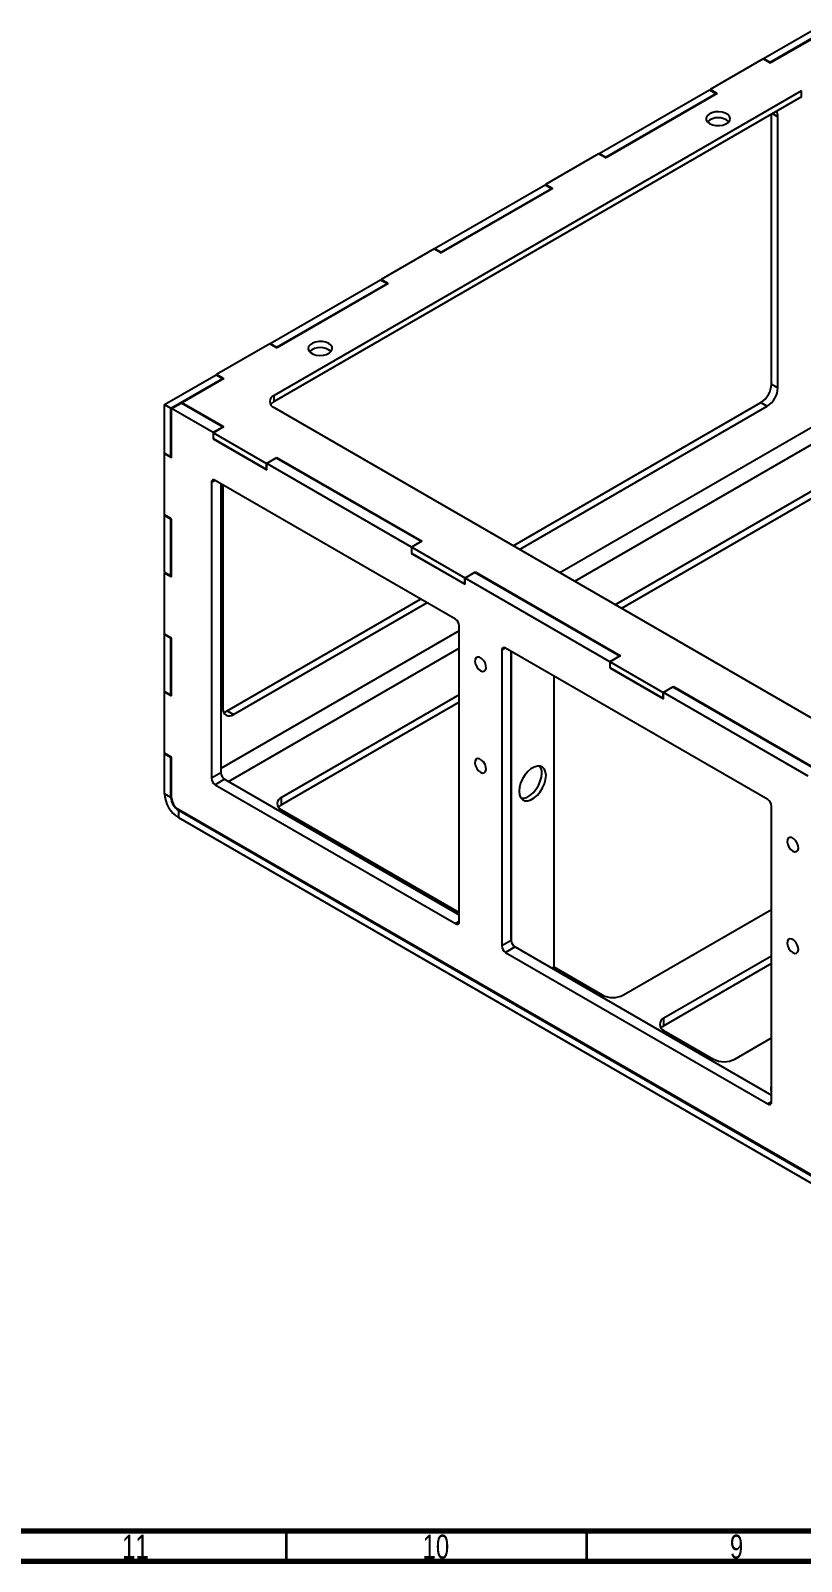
# Model space of a CAD drawing. Header units: millimetres. Extents: x -7 to 836, y 0 to 589.
# Drawn here: x 283 to 411.3, y 5 to 259.7 of the extents above; entities that cross this region are included whole.
import ezdxf

# ---------------------------------------------------------------- set-up
doc = ezdxf.new("R2010")
doc.units = ezdxf.units.MM
doc.styles.add('SLDTEXTSTYLE0', font='TXT', dxfattribs={"width": 0.75})

msp = doc.modelspace()

# ---------------------------------------------------------------- linework, layer by layer
at = {"color": 7, "linetype": 'Continuous', "lineweight": 25}
for p, q in [((404.9628, 255.0357), (413.0238, 259.6893)), ((406.0234, 254.4234), (414.0844, 259.077)), ((406.0764, 254.3112), (413.0238, 258.3218)), ((404.892, 254.9949), (396.0532, 249.8924)), ((405.9527, 254.3826), (404.892, 254.9949)), ((404.9628, 255.0357), (406.0234, 254.4234)), ((404.9628, 254.9541), (404.9628, 255.0357)), ((405.9527, 254.3826), (406.0764, 254.3112)), ((406.0234, 254.4234), (406.0234, 254.3418)), ((411.256, 249.6679), (323.4864, 198.9995)), ((377.5859, 239.2314), (395.9825, 249.8515)), ((395.9825, 249.8515), (397.0432, 249.2392)), ((397.1139, 249.2801), (396.0532, 249.8924)), ((396.0532, 249.8107), (396.0532, 249.8924)), ((411.256, 248.6472), (411.256, 249.6679)), ((411.256, 248.6472), (323.4864, 197.9789)), ((378.6466, 238.6191), (397.0432, 249.2392)), ((397.2376, 249.2086), (378.6996, 238.5069)), ((397.0432, 249.0964), (397.0432, 249.2392)), ((397.1139, 249.2801), (397.2376, 249.2086)), ((397.1139, 249.1372), (397.1139, 249.2801)), ((406.2886, 200.8683), (406.2886, 245.7795)), ((406.4641, 245.8809), (407.3492, 245.3699)), ((407.3492, 200.256), (407.3492, 245.3699)), ((377.5152, 239.1906), (368.6764, 234.0881)), ((378.5759, 238.5783), (377.5152, 239.1906)), ((377.5859, 239.2314), (378.6466, 238.6191)), ((377.5859, 239.1498), (377.5859, 239.2314)), ((378.5759, 238.5783), (378.6996, 238.5069)), ((378.6466, 238.6191), (378.6466, 238.5375)), ((350.2091, 223.4272), (368.6057, 234.0473)), ((351.2698, 222.8148), (369.6664, 233.4349)), ((369.8608, 233.4043), (351.3228, 222.7026)), ((368.6057, 234.0473), (369.6664, 233.4349)), ((369.7371, 233.4758), (368.6764, 234.0881)), ((368.6764, 234.0064), (368.6764, 234.0881)), ((369.6664, 233.2921), (369.6664, 233.4349)), ((369.7371, 233.4758), (369.8608, 233.4043)), ((369.7371, 233.3329), (369.7371, 233.4758)), ((350.1384, 223.3863), (341.2996, 218.2838)), ((351.1991, 222.774), (350.1384, 223.3863)), ((350.2091, 223.4272), (351.2698, 222.8148)), ((350.2091, 223.3455), (350.2091, 223.4272)), ((351.1991, 222.774), (351.3228, 222.7026)), ((351.2698, 222.8148), (351.2698, 222.7332)), ((322.8323, 207.6228), (341.2289, 218.243)), ((323.893, 207.0105), (342.2895, 217.6307)), ((342.484, 217.6), (323.946, 206.8983)), ((341.2289, 218.243), (342.2895, 217.6307)), ((342.3603, 217.6715), (341.2996, 218.2838)), ((341.2996, 218.2021), (341.2996, 218.2838)), ((342.2895, 217.4878), (342.2895, 217.6307)), ((342.3603, 217.6715), (342.484, 217.6)), ((342.3603, 217.5286), (342.3603, 217.6715)), ((322.7616, 207.582), (313.9228, 202.4795)), ((323.8222, 206.9697), (322.7616, 207.582)), ((322.8323, 207.6228), (323.893, 207.0105)), ((322.8323, 207.5412), (322.8323, 207.6228)), ((323.8222, 206.9697), (323.946, 206.8983)), ((323.893, 207.0105), (323.893, 206.9289)), ((305.2607, 197.479), (313.852, 202.4386)), ((306.3214, 196.8667), (314.9127, 201.8263)), ((315.1072, 201.7957), (308.1598, 197.7851)), ((313.852, 202.4386), (314.9127, 201.8263)), ((314.9834, 201.8672), (313.9228, 202.4795)), ((313.9228, 202.3978), (313.9228, 202.4795)), ((314.9127, 201.6835), (314.9127, 201.8263)), ((314.9834, 201.8672), (315.1072, 201.7957)), ((314.9834, 201.7243), (314.9834, 201.8672)), ((323.4864, 197.9789), (323.4864, 198.9995)), ((406.2886, 200.8683), (407.3492, 200.256)), ((305.2607, 197.479), (306.3214, 196.8667)), ((305.2607, 189.3952), (305.2607, 197.479)), ((306.3214, 188.7829), (306.3214, 196.8667)), ((306.4451, 196.7952), (308.0361, 197.7137)), ((306.4451, 188.6298), (306.4451, 196.7952)), ((313.3571, 192.805), (306.4451, 196.7952)), ((314.9481, 193.7235), (308.0361, 197.7137)), ((315.1072, 193.7745), (308.1598, 197.7851)), ((308.1598, 197.6422), (308.1598, 197.7851)), ((323.4864, 196.9585), (461.5136, 117.2771)), ((363.2691, 173.9924), (404.5208, 197.8065)), ((364.3298, 173.3801), (405.5815, 197.1942)), ((404.5208, 197.8065), (405.5815, 197.1942)), ((314.9481, 193.7235), (313.3571, 192.805)), ((314.9834, 193.7031), (313.3924, 192.7846)), ((314.9481, 193.7235), (314.9481, 193.6827)), ((314.9834, 193.7031), (315.1072, 193.7745)), ((413.1475, 193.7844), (371.0661, 169.4913)), ((313.3571, 192.805), (313.3571, 191.7639)), ((313.3924, 191.7844), (313.3571, 191.7639)), ((313.3571, 191.7639), (322.2666, 186.6206)), ((313.3924, 192.7846), (322.2313, 187.6821)), ((313.3924, 191.7639), (313.3924, 192.7846)), ((322.2313, 186.6614), (313.3924, 191.7639)), ((373.5412, 168.0625), (414.385, 191.6411)), ((305.2607, 189.3952), (306.3214, 188.7829)), ((305.3314, 189.3544), (305.2607, 189.3136)), ((305.2607, 179.1068), (305.2607, 189.3136)), ((305.2607, 189.3136), (306.3214, 188.7013)), ((306.4451, 188.8543), (306.3214, 188.7829)), ((306.4451, 188.7727), (306.3214, 188.7013)), ((306.3214, 188.7013), (306.4451, 188.6298)), ((322.2313, 187.6821), (323.8222, 188.6005)), ((323.8576, 188.5801), (322.2666, 187.6617)), ((323.8222, 188.6005), (323.946, 188.672)), ((323.8222, 188.5597), (323.8222, 188.6005)), ((347.9611, 174.6655), (323.8576, 188.5801)), ((323.946, 188.672), (348.1202, 174.7165)), ((323.946, 188.5291), (323.946, 188.672)), ((322.2313, 186.6614), (322.2313, 187.6821)), ((322.2666, 186.6818), (322.2313, 186.6614)), ((322.2666, 186.6206), (322.2666, 187.6617)), ((346.3701, 173.747), (322.2666, 187.6617)), ((313.6754, 184.8437), (313.0565, 184.4865)), ((313.0565, 184.4865), (313.0565, 135.2899)), ((353.6975, 161.7394), (313.6753, 184.8438)), ((314.6475, 184.2825), (314.6475, 136.2084)), ((314.9834, 184.0886), (314.9834, 146.9344)), ((413.5541, 183.3852), (380.2764, 164.1743)), ((413.5541, 182.1604), (381.3372, 163.5619)), ((306.3214, 178.4945), (305.2607, 179.1068)), ((305.2607, 179.0251), (305.3314, 179.066)), ((306.3214, 178.4128), (305.2607, 179.0251)), ((305.2607, 169.5737), (305.2607, 179.0251)), ((306.4451, 178.4231), (306.3214, 178.4945)), ((306.3214, 178.4128), (306.3921, 178.4537)), ((306.3214, 168.9614), (306.3214, 178.4128)), ((306.4451, 168.8083), (306.4451, 178.4231)), ((347.9611, 174.6655), (346.3701, 173.747)), ((346.3701, 173.747), (346.3701, 172.7059)), ((347.9965, 174.6451), (346.4055, 173.7266)), ((346.4055, 173.7266), (355.2443, 168.624)), ((346.4055, 172.7059), (346.4055, 173.7266)), ((347.9611, 174.6655), (347.9611, 174.6246)), ((347.9965, 174.6451), (348.1202, 174.7165)), ((346.4055, 172.7263), (346.3701, 172.7059)), ((346.3701, 172.7059), (355.2797, 167.5625)), ((355.2443, 167.6034), (346.4055, 172.7059)), ((305.2607, 169.5737), (306.3214, 168.9614)), ((305.3314, 169.5329), (305.2607, 169.492)), ((305.2607, 159.2853), (305.2607, 169.492)), ((305.2607, 169.492), (306.3214, 168.8797)), ((306.4451, 169.0328), (306.3214, 168.9614)), ((306.4451, 168.9512), (306.3214, 168.8797)), ((306.3214, 168.8797), (306.4451, 168.8083)), ((355.2443, 168.624), (356.8353, 169.5425)), ((355.2443, 167.6034), (355.2443, 168.624)), ((356.8707, 169.5221), (355.2797, 168.6036)), ((355.2797, 167.5625), (355.2797, 168.6036)), ((379.3832, 154.689), (355.2797, 168.6036)), ((356.8353, 169.5425), (356.959, 169.6139)), ((356.8353, 169.5017), (356.8353, 169.5425)), ((380.9742, 155.6074), (356.8707, 169.5221)), ((356.959, 169.6139), (381.1333, 155.6585)), ((356.959, 169.4711), (356.959, 169.6139)), ((355.2797, 167.6238), (355.2443, 167.6034)), ((315.6905, 146.5258), (347.8708, 165.1031)), ((316.7512, 145.9135), (348.9315, 164.4908)), ((354.3162, 111.4712), (354.3162, 160.6678)), ((306.3214, 158.673), (305.2607, 159.2853)), ((305.2607, 159.2036), (305.3314, 159.2444)), ((306.3214, 158.5913), (305.2607, 159.2036)), ((305.2607, 149.7522), (305.2607, 159.2036)), ((306.4451, 158.6015), (306.3214, 158.673)), ((306.3214, 158.5913), (306.3921, 158.6321)), ((306.3214, 149.1399), (306.3214, 158.5913)), ((306.4451, 148.9868), (306.4451, 158.6015)), ((354.3162, 159.8218), (314.6475, 136.9216)), ((315.8861, 134.7789), (354.3162, 156.9642)), ((362.0061, 156.943), (361.3873, 156.5857)), ((361.3873, 156.5857), (361.3873, 107.3892)), ((405.6699, 131.7364), (362.006, 156.943)), ((362.9783, 108.3076), (362.9783, 156.3818)), ((362.9783, 156.3818), (362.9783, 108.3076)), ((380.9742, 155.6074), (379.3832, 154.689)), ((381.0095, 155.587), (379.4185, 154.6686)), ((380.9742, 155.6074), (380.9742, 155.5666)), ((381.0095, 155.587), (381.1333, 155.6585)), ((379.3832, 154.689), (379.3832, 153.6479)), ((379.4185, 153.6683), (379.3832, 153.6479)), ((379.3832, 153.6479), (388.2927, 148.5045)), ((379.4185, 154.6686), (388.2574, 149.566)), ((379.4185, 153.6479), (379.4185, 154.6686)), ((388.2574, 148.5453), (379.4185, 153.6479)), ((370.0494, 152.2997), (370.0494, 103.8976)), ((388.2574, 149.566), (389.8483, 150.4845)), ((389.8837, 150.4641), (388.2927, 149.5456)), ((389.8483, 150.4845), (389.9721, 150.5559)), ((389.8483, 150.4437), (389.8483, 150.4845)), ((413.9872, 136.5494), (389.8837, 150.4641)), ((389.9721, 150.5559), (414.1463, 136.6004)), ((389.9721, 150.413), (389.9721, 150.5559)), ((305.2607, 149.7522), (306.3214, 149.1399)), ((305.3314, 149.7113), (305.2607, 149.6705)), ((305.2607, 139.4637), (305.2607, 149.6705)), ((305.2607, 149.6705), (306.3214, 149.0582)), ((306.4451, 149.2113), (306.3214, 149.1399)), ((306.4451, 149.1296), (306.3214, 149.0582)), ((306.3214, 149.0582), (306.4451, 148.9868)), ((354.3162, 149.1879), (324.7238, 132.1045)), ((354.3162, 147.9631), (324.7238, 130.8797)), ((388.2574, 148.5453), (388.2574, 149.566)), ((388.2927, 148.5658), (388.2574, 148.5453)), ((388.2927, 148.5045), (388.2927, 149.5456)), ((412.3962, 135.631), (388.2927, 149.5456)), ((315.6905, 146.5258), (316.7512, 145.9135)), ((306.3214, 138.8514), (305.2607, 139.4637)), ((305.2607, 139.3821), (305.3314, 139.4229)), ((306.3214, 138.7698), (305.2607, 139.3821)), ((305.2607, 132.7273), (305.2607, 139.3821)), ((306.4451, 138.78), (306.3214, 138.8514)), ((306.3214, 138.7698), (306.3921, 138.8106)), ((306.3214, 132.115), (306.3214, 138.7698)), ((306.4451, 132.0435), (306.4451, 138.78)), ((314.6475, 136.2084), (313.0565, 135.2899)), ((315.2663, 135.1367), (313.6753, 134.2183)), ((315.2663, 135.1367), (354.3162, 112.5936)), ((306.3214, 132.115), (305.2607, 132.7273)), ((313.6753, 134.2183), (353.6975, 111.1139)), ((306.4451, 132.1864), (306.3214, 132.115)), ((460.1171, 42.0445), (307.5588, 130.1146)), ((307.5588, 129.9717), (307.6826, 130.0431)), ((307.5588, 129.9717), (307.5588, 128.7469)), ((307.5588, 129.9717), (460.1171, 41.9016)), ((324.7238, 130.8797), (324.7238, 132.1045)), ((324.7238, 130.0635), (354.3162, 112.9802)), ((406.2886, 81.4682), (406.2886, 130.6648)), ((307.5588, 128.7469), (460.1171, 40.6768)), ((381.6459, 99.2441), (406.2886, 113.47)), ((354.3162, 111.4711), (353.6975, 111.1139)), ((362.9783, 108.3076), (361.3873, 107.3892)), ((363.597, 107.236), (362.006, 106.3175)), ((363.597, 107.236), (406.2886, 82.5906)), ((362.006, 106.3175), (405.6699, 81.1109)), ((406.2886, 105.6937), (388.3811, 95.356)), ((406.2886, 104.4689), (388.3811, 94.1312)), ((370.0494, 103.8976), (369.7146, 103.7044)), ((370.0494, 103.8976), (378.1104, 99.2441)), ((388.3811, 94.1312), (388.3811, 95.356)), ((388.3811, 93.3149), (396.6189, 88.5594)), ((400.1544, 88.5594), (406.2886, 92.1005)), ((406.2886, 81.4681), (405.6699, 81.1109))]:
    msp.add_line(p, q, dxfattribs=at)
at = {"color": 7, "linetype": 'Continuous', "lineweight": 70}
for p, q in [((831, 10), (20, 10)), ((836, 5), (15, 5))]:
    msp.add_line(p, q, dxfattribs=at)
at = {"color": 7, "linetype": 'Continuous', "lineweight": 35}
for p, q in [((325.5, 10), (325.5, 5)), ((375.5, 10), (375.5, 5))]:
    msp.add_line(p, q, dxfattribs=at)
at = {"color": 7, "linetype": 'Continuous', "lineweight": 25, "flags": 128}
for points in [[(395.9822, 244.2181), (396.4618, 244.0137), (397.0246, 243.9001), (397.6203, 243.8872), (398.1962, 243.9763), (398.701, 244.1594), (399.0898, 244.4202), (399.3282, 244.7357), (399.395, 245.0777), (399.2842, 245.4159), (399.0056, 245.7201), (398.584, 245.9635), (398.0569, 246.1243), (397.4712, 246.1883), (396.8787, 246.1498), (396.3323, 246.0121), (395.8804, 245.7876), (395.5633, 245.4962), (395.409, 245.1638), (395.4313, 244.8199), (395.6282, 244.495), (395.9822, 244.2181)], [(332.5908, 207.623), (332.1111, 207.8274), (331.5484, 207.9411), (330.9526, 207.9539), (330.3768, 207.8649), (329.872, 207.6818), (329.4831, 207.4209), (329.2447, 207.1054), (329.1779, 206.7634), (329.2888, 206.4253), (329.5673, 206.121), (329.9889, 205.8776), (330.516, 205.7168), (331.1018, 205.6528), (331.6942, 205.6914), (332.2406, 205.829), (332.6925, 206.0535), (333.0097, 206.3449), (333.164, 206.6773), (333.1417, 207.0213), (332.9448, 207.3461), (332.5908, 207.623)], [(357.8518, 153.1764), (358.1902, 153.054), (358.483, 153.0943), (358.6905, 153.2919), (358.7847, 153.6199), (358.7529, 154.0341), (358.5994, 154.4786), (358.345, 154.8934), (358.0239, 155.2224), (357.6796, 155.4212), (357.3585, 155.4629), (357.1041, 155.3419), (356.9506, 155.0746), (356.9188, 154.697), (357.0131, 154.2602), (357.2206, 153.8231), (357.5133, 153.4448), (357.8518, 153.1764)], [(315.089, 146.3004), (315.3456, 146.366), (315.6905, 146.5258)], [(357.8518, 136.288), (358.1902, 136.1656), (358.483, 136.2059), (358.6905, 136.4035), (358.7847, 136.7315), (358.7529, 137.1457), (358.5994, 137.5902), (358.345, 138.005), (358.0239, 138.334), (357.6796, 138.5327), (357.3585, 138.5745), (357.1041, 138.4535), (356.9506, 138.1862), (356.9188, 137.8086), (357.0131, 137.3718), (357.2206, 136.9347), (357.5133, 136.5564), (357.8518, 136.288)], [(368.7589, 135.7326), (368.6936, 136.3154), (368.5017, 136.789), (368.1943, 137.1259), (367.7892, 137.3064), (367.3099, 137.3202), (366.7844, 137.1664), (366.2432, 136.854), (365.7177, 136.4011), (365.2385, 135.834), (364.8334, 135.1856), (364.5259, 134.4938), (364.334, 133.7986), (364.2688, 133.1405), (364.334, 132.5578), (364.5259, 132.0842), (364.8334, 131.7473), (365.2385, 131.5668), (365.7177, 131.553), (366.2432, 131.7068), (366.7844, 132.0192), (367.3099, 132.4721), (367.7892, 133.0392), (368.1943, 133.6875), (368.5017, 134.3794), (368.6936, 135.0746), (368.7589, 135.7326)], [(364.6128, 131.96), (365.0106, 131.9612), (365.5361, 132.115), (366.0773, 132.4274), (366.6028, 132.8803), (367.0821, 133.4474), (367.4872, 134.0957), (367.7946, 134.7876), (367.9865, 135.4828), (368.0518, 136.1408)], [(324.7238, 130.8797), (324.4129, 130.661), (324.2278, 130.4716)], [(409.8241, 123.1734), (410.1626, 123.051), (410.4553, 123.0913), (410.6628, 123.2889), (410.757, 123.6169), (410.7253, 124.0311), (410.5718, 124.4757), (410.3173, 124.8904), (409.9963, 125.2194), (409.652, 125.4182), (409.3309, 125.4599), (409.0764, 125.3389), (408.923, 125.0716), (408.8912, 124.694), (408.9854, 124.2572), (409.1929, 123.8201), (409.4857, 123.4418), (409.8241, 123.1734)], [(409.8241, 106.285), (410.1626, 106.1626), (410.4553, 106.2029), (410.6628, 106.4005), (410.757, 106.7285), (410.7253, 107.1427), (410.5718, 107.5872), (410.3173, 108.002), (409.9963, 108.331), (409.652, 108.5298), (409.3309, 108.5715), (409.0764, 108.4505), (408.923, 108.1832), (408.8912, 107.8056), (408.9854, 107.3688), (409.1929, 106.9317), (409.4857, 106.5534), (409.8241, 106.285)], [(388.3811, 94.1312), (388.0702, 93.9125), (387.8851, 93.7231)]]:
    msp.add_lwpolyline(points, dxfattribs=at)
at = {"color": 7, "linetype": 'Continuous', "lineweight": 25}
for centre, radius, start, end in [((397.3964, 242.4829), 2.7176, 48.688893, 131.311107), ((405.8448, 245.4404), 1.5061, 357.315863, 32.729182), ((331.1765, 204.255), 2.7176, 48.688893, 131.311107), ((323.8737, 197.979), 1.0915, 110.783421, 249.216579), ((402.4505, 201.043), 3.842, 302.605478, 357.394522), ((403.5112, 200.4307), 3.842, 302.605478, 357.394522), ((324.2317, 196.5708), 1.5931, 117.892912, 145.695301), ((313.4337, 184.5477), 0.3821, 50.796715, 189.214037), ((352.9729, 160.6067), 1.3447, 2.605478, 57.394522), ((361.7645, 156.6469), 0.3821, 50.796715, 189.214037), ((316.0611, 146.7596), 1.0918, 170.785963, 309.203285), ((314.3999, 135.351), 1.3447, 182.605478, 237.394522), ((315.9909, 136.2695), 1.3447, 182.605478, 237.394522), ((366.2462, 136.2551), 1.8092, 356.38008, 36.112256), ((310.2501, 132.9543), 4.9946, 182.605478, 237.394522), ((309.008, 132.2372), 2.6894, 182.605478, 237.394522), ((308.8631, 132.1536), 2.4205, 182.605478, 237.394522), ((325.1111, 131.084), 1.0915, 110.783421, 249.216579), ((404.9453, 130.6037), 1.3447, 2.605478, 57.394522), ((353.939, 111.41), 0.3821, 230.796715, 9.214037), ((362.7306, 107.4503), 1.3447, 182.605478, 237.394522), ((364.3216, 108.3687), 1.3447, 182.605478, 237.394522), ((379.8781, 102.6559), 3.8426, 242.609672, 297.390328), ((388.7684, 94.3355), 1.0915, 110.783421, 249.216579), ((398.3867, 91.9711), 3.8426, 242.609672, 297.390328), ((407.0449, 83.6507), 0.886, 148.617248, 211.382752), ((405.9114, 81.407), 0.3821, 230.796715, 9.214037)]:
    msp.add_arc(centre, radius, start, end, dxfattribs=at)

# ---------------------------------------------------------------- texts
at = {"color": 7, "linetype": 'Continuous', "lineweight": 0, "attachment_point": 2, "style": 'SLDTEXTSTYLE0'}
for s, insert, char_height in [('11', (300.4201, 9.4418), 3.96875), ('10', (350.4201, 9.4418), 3.96875), ('9', (400.46, 9.4418), 3.9688)]:
    msp.add_mtext(s, dxfattribs=dict(at, insert=insert, char_height=char_height))

doc.saveas('drawing.dxf')
